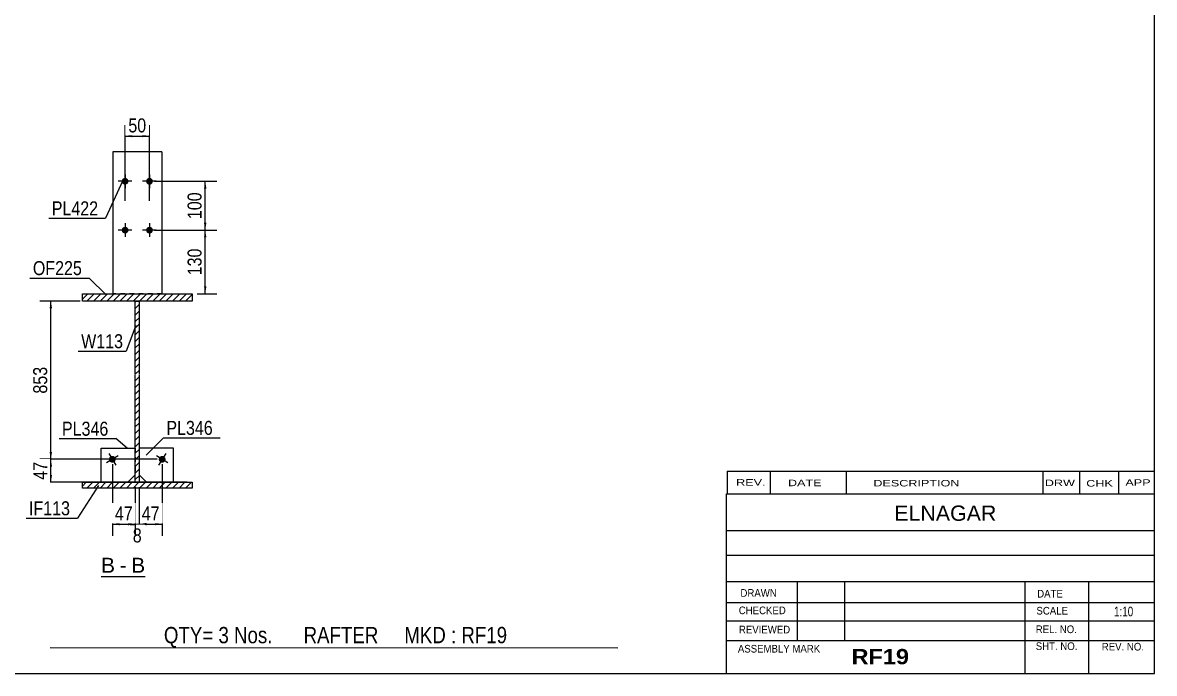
# Model space of a CAD drawing. Header units: millimetres. Extents: x -19 to 384, y -198 to 79.
# Drawn here: x 152.1 to 383.8, y -198 to -64.8 of the extents above; entities that cross this region are included whole.
import ezdxf

# ---------------------------------------------------------------- set-up
doc = ezdxf.new("R2010")
doc.units = ezdxf.units.MM
doc.linetypes.add('DXK_LINE_DOT1', pattern=[1.8814, 0.9407, -0.9407])
doc.styles.add('Arial', font='ARIAL.TTF', dxfattribs={"height": 0.2})
doc.styles.add('Arial Bold', font='ARIALBD.TTF', dxfattribs={"height": 0.2})
doc.styles.add('Arial Narrow', font='ARIALN.TTF', dxfattribs={"height": 0.2})

# ---------------------------------------------------------------- blocks, each defined once
blk = doc.blocks.new('Unknown-623515201-1211')
at = {"color": 5, "linetype": 'Continuous'}
for p, q in [((383.81, -198.01), (383.81, 78.99)), ((-16.19, -198.01), (383.81, -198.01))]:
    blk.add_line(p, q, dxfattribs=at)
blk = doc.blocks.new('Unknown-623515201-16 - 2534')
at = {"color": 7, "linetype": 'Continuous'}
blk.add_line((168.12, -178.16), (177.15, -178.16), dxfattribs=at)
at = {"color": 0, "linetype": 'Continuous'}
blk.add_wipeout([(170.96, -177.41), (170.96, -174.21), (168.12, -174.21), (168.12, -177.41)], dxfattribs=at)
at = {"color": 96, "linetype": 'Continuous', "style": 'Arial'}
blk.add_text('B', height=3.06, dxfattribs=at).set_placement((168.12, -177.41))
at = {"color": 0, "linetype": 'Continuous'}
blk.add_wipeout([(173.34, -177.41), (173.34, -174.21), (171.92, -174.21), (171.92, -177.41)], dxfattribs=at)
blk.add_wipeout([(177.15, -177.41), (177.15, -174.21), (174.3, -174.21), (174.3, -177.41)], dxfattribs=at)
at = {"color": 96, "linetype": 'Continuous', "style": 'Arial'}
for s, p in [('-', (171.92, -177.41)), ('B', (174.3, -177.41))]:
    blk.add_text(s, height=3.06, dxfattribs=at).set_placement(p)
blk = doc.blocks.new('Bolt-623515201-2556 - 2534')
at = {"linetype": 'Continuous'}
blk.add_hatch(color=3, dxfattribs=at).paths.add_polyline_path([(181.22, -154.57, -1), (180.03, -153.83, -1)])
at = {"color": 3, "linetype": 'Continuous'}
for p, q in [((181.82, -154.95), (179.44, -153.46)), ((181.37, -153.02), (179.89, -155.39))]:
    blk.add_line(p, q, dxfattribs=at)
blk = doc.blocks.new('Bolt-623515201-2557 - 2534')
at = {"linetype": 'Continuous'}
blk.add_hatch(color=3, dxfattribs=at).paths.add_polyline_path([(171.02, -153.83, -1), (169.83, -154.57, -1)])
at = {"color": 3, "linetype": 'Continuous'}
for p, q in [((171.62, -153.46), (169.24, -154.95)), ((169.69, -153.02), (171.17, -155.39))]:
    blk.add_line(p, q, dxfattribs=at)
blk = doc.blocks.new('Part-623515201-2576 - 2534')
at = {"linetype": 'Continuous'}
h = blk.add_hatch(dxfattribs=at)
h.set_pattern_fill('', scale=0.3, style=0, pattern_type=0)
h.set_pattern_definition([(45, (175.92825, -158.903), (-0.67352, 0.67352), [])])
h.paths.add_polyline_path([(175.13, -158.9), (175.93, -158.9), (175.93, -121.8), (175.13, -121.8)])
at = {"color": 2, "linetype": 'Continuous'}
for p, q in [((175.13, -136.8), (175.13, -121.8)), ((175.13, -121.8), (175.93, -121.8)), ((175.93, -121.8), (175.93, -136.8)), ((175.13, -158.9), (175.13, -136.9)), ((175.93, -136.9), (175.93, -158.9)), ((175.93, -158.9), (175.13, -158.9))]:
    blk.add_line(p, q, dxfattribs=at)
blk = doc.blocks.new('Bolt-623515201-2568 - 2534')
at = {"linetype": 'Continuous'}
for points in [[(173.73, -97.3, -1), (172.33, -97.3, -1)], [(178.73, -97.3, -1), (177.33, -97.3, -1)], [(173.73, -107.3, -1), (172.33, -107.3, -1)], [(178.73, -107.3, -1), (177.33, -107.3, -1)]]:
    blk.add_hatch(color=3, dxfattribs=at).paths.add_polyline_path(points)
at = {"color": 3, "linetype": 'Continuous'}
for p, q in [((174.43, -97.3), (171.63, -97.3)), ((173.03, -95.9), (173.03, -98.7)), ((179.43, -97.3), (176.63, -97.3)), ((178.03, -95.9), (178.03, -98.7)), ((173.03, -105.9), (173.03, -108.7)), ((178.03, -105.9), (178.03, -108.7)), ((174.43, -107.3), (171.63, -107.3)), ((179.43, -107.3), (176.63, -107.3))]:
    blk.add_line(p, q, dxfattribs=at)
blk = doc.blocks.new('Part-623515201-2606 - 2534')
at = {"color": 2, "linetype": 'Continuous'}
for p, q in [((182.93, -151.9), (175.93, -151.9)), ((182.93, -158.9), (182.93, -151.9)), ((175.93, -157.4), (177.43, -158.9))]:
    blk.add_line(p, q, dxfattribs=at)
at = {"color": 7, "linetype": 'DXK_LINE_DOT1'}
for p, q in [((175.93, -151.9), (175.93, -157.4)), ((182.93, -158.9), (177.43, -158.9))]:
    blk.add_line(p, q, dxfattribs=at)
blk = doc.blocks.new('Part-623515201-2611 - 2534')
at = {"color": 2, "linetype": 'Continuous'}
for p, q in [((168.13, -158.9), (168.13, -151.9)), ((168.13, -151.9), (175.13, -151.9)), ((175.13, -157.4), (173.63, -158.9))]:
    blk.add_line(p, q, dxfattribs=at)
at = {"color": 7, "linetype": 'DXK_LINE_DOT1'}
for p, q in [((175.13, -151.9), (175.13, -157.4)), ((173.63, -158.9), (168.13, -158.9))]:
    blk.add_line(p, q, dxfattribs=at)
blk = doc.blocks.new('Part-623515201-2617 - 2534')
at = {"linetype": 'Continuous'}
h = blk.add_hatch(dxfattribs=at)
h.set_pattern_fill('', scale=0.3, style=0, pattern_type=0)
h.set_pattern_definition([(45, (186.77825, -121.803), (-0.67352, 0.67352), [])])
h.paths.add_polyline_path([(164.28, -121.8), (186.78, -121.8), (186.78, -120.3), (164.28, -120.3)])
at = {"color": 2, "linetype": 'Continuous'}
for p, q in [((164.28, -121.8), (164.28, -120.3)), ((164.28, -120.3), (186.78, -120.3)), ((186.78, -120.3), (186.78, -121.8)), ((186.78, -121.8), (164.28, -121.8))]:
    blk.add_line(p, q, dxfattribs=at)
blk = doc.blocks.new('Part-623515201-2627 - 2534')
at = {"linetype": 'Continuous'}
h = blk.add_hatch(dxfattribs=at)
h.set_pattern_fill('', scale=0.3, style=0, pattern_type=0)
h.set_pattern_definition([(45, (186.77825, -160.103), (-0.67352, 0.67352), [])])
h.paths.add_polyline_path([(164.28, -160.1), (186.78, -160.1), (186.78, -158.9), (164.28, -158.9)])
at = {"color": 2, "linetype": 'Continuous'}
for p, q in [((164.28, -160.1), (164.28, -158.9)), ((164.28, -158.9), (186.78, -158.9)), ((186.78, -158.9), (186.78, -160.1)), ((186.78, -160.1), (164.28, -160.1))]:
    blk.add_line(p, q, dxfattribs=at)
blk = doc.blocks.new('Part-623515201-2639 - 2534')
at = {"color": 2, "linetype": 'Continuous'}
for p, q in [((180.53, -91.3), (170.53, -91.3)), ((170.53, -91.3), (170.53, -120.3)), ((180.53, -91.3), (180.53, -120.3))]:
    blk.add_line(p, q, dxfattribs=at)
at = {"color": 7, "linetype": 'DXK_LINE_DOT1'}
blk.add_line((180.53, -120.3), (170.53, -120.3), dxfattribs=at)
blk = doc.blocks.new('StraightDimension-623515201-7670 - 2534')
at = {"linetype": 'Continuous'}
for points in [[(177.43, -167.71), (175.93, -167.46), (177.43, -167.21)], [(179.13, -167.21), (180.63, -167.46), (179.13, -167.71)]]:
    blk.add_hatch(color=7, dxfattribs=at).paths.add_polyline_path(points)
at = {"color": 7, "linetype": 'Continuous'}
for p, q in [((180.63, -155.2), (180.63, -169.86)), ((175.93, -159.9), (175.93, -169.86)), ((175.93, -167.46), (180.63, -167.46))]:
    blk.add_line(p, q, dxfattribs=at)
at = {"color": 0}
blk.add_wipeout([(180.71, -167.31), (180.71, -163.11), (175.85, -163.11), (175.85, -167.31)], dxfattribs=at)
at = {"color": 3, "style": 'Arial Narrow'}
blk.add_text('47', height=2.863, dxfattribs=at).set_placement((176.45, -166.71))
blk = doc.blocks.new('StraightDimension-623515201-7671 - 2534')
at = {"linetype": 'Continuous'}
for points in [[(173.63, -167.21), (175.13, -167.46), (173.63, -167.71)], [(177.43, -167.71), (175.93, -167.46), (177.43, -167.21)]]:
    blk.add_hatch(color=7, dxfattribs=at).paths.add_polyline_path(points)
at = {"color": 7, "linetype": 'Continuous'}
for p, q in [((175.13, -159.9), (175.13, -169.71)), ((175.93, -159.9), (175.93, -169.71)), ((175.13, -167.46), (175.93, -167.46))]:
    blk.add_line(p, q, dxfattribs=at)
at = {"color": 0}
blk.add_wipeout([(177.04, -171.81), (177.04, -167.61), (174.01, -167.61), (174.01, -171.81)], dxfattribs=at)
at = {"color": 3, "style": 'Arial Narrow'}
blk.add_text('8', height=2.86, dxfattribs=at).set_placement((174.61, -171.21))
blk = doc.blocks.new('StraightDimension-623515201-7672 - 2534')
at = {"linetype": 'Continuous'}
for points in [[(171.93, -167.71), (170.43, -167.46), (171.93, -167.21)], [(173.63, -167.21), (175.13, -167.46), (173.63, -167.71)]]:
    blk.add_hatch(color=7, dxfattribs=at).paths.add_polyline_path(points)
at = {"color": 7, "linetype": 'Continuous'}
for p, q in [((170.43, -155.2), (170.43, -169.86)), ((175.13, -159.9), (175.13, -169.86)), ((170.43, -167.46), (175.13, -167.46))]:
    blk.add_line(p, q, dxfattribs=at)
at = {"color": 0}
blk.add_wipeout([(175.21, -167.31), (175.21, -163.11), (170.35, -163.11), (170.35, -167.31)], dxfattribs=at)
at = {"color": 3, "style": 'Arial Narrow'}
blk.add_text('47', height=2.863, dxfattribs=at).set_placement((170.95, -166.71))
blk = doc.blocks.new('StraightDimension-623515201-7704 - 2534')
at = {"linetype": 'Continuous'}
for points in [[(157.58, -123.3), (157.83, -121.8), (158.08, -123.3)], [(158.08, -152.7), (157.83, -154.2), (157.58, -152.7)]]:
    blk.add_hatch(color=7, dxfattribs=at).paths.add_polyline_path(points)
at = {"color": 7, "linetype": 'Continuous'}
for p, q in [((163.81, -121.8), (155.58, -121.8)), ((157.83, -154.2), (157.83, -121.8)), ((179.63, -154.2), (155.58, -154.2))]:
    blk.add_line(p, q, dxfattribs=at)
at = {"color": 0}
blk.add_wipeout([(157.68, -134.66), (153.48, -134.66), (153.48, -141.35), (157.68, -141.35)], dxfattribs=at)
at = {"color": 3, "style": 'Arial Narrow'}
blk.add_text('853', height=2.863, rotation=90.0002, dxfattribs=at).set_placement((157.08, -140.75))
blk = doc.blocks.new('StraightDimension-623515201-7705 - 2534')
at = {"linetype": 'Continuous'}
for points in [[(157.58, -155.7), (157.83, -154.2), (158.08, -155.7)], [(158.08, -157.4), (157.83, -158.9), (157.58, -157.4)]]:
    blk.add_hatch(color=7, dxfattribs=at).paths.add_polyline_path(points)
at = {"color": 7, "linetype": 'Continuous'}
for p, q in [((179.63, -154.2), (155.58, -154.2)), ((157.83, -158.9), (157.83, -154.2)), ((185.78, -158.9), (155.58, -158.9))]:
    blk.add_line(p, q, dxfattribs=at)
at = {"color": 0}
blk.add_wipeout([(157.68, -154.12), (153.48, -154.12), (153.48, -158.98), (157.68, -158.98)], dxfattribs=at)
at = {"color": 3, "style": 'Arial Narrow'}
blk.add_text('47', height=2.863, rotation=90.0002, dxfattribs=at).set_placement((157.08, -158.38))
blk = doc.blocks.new('StraightDimension-623515201-7757 - 2534')
at = {"linetype": 'Continuous'}
for points in [[(174.53, -88.29), (173.03, -88.04), (174.53, -87.79)], [(176.53, -87.79), (178.03, -88.04), (176.53, -88.29)]]:
    blk.add_hatch(color=7, dxfattribs=at).paths.add_polyline_path(points)
at = {"color": 7, "linetype": 'Continuous'}
for p, q in [((173.03, -101.3), (173.03, -85.79)), ((173.03, -88.04), (178.03, -88.04)), ((178.03, -101.3), (178.03, -85.79))]:
    blk.add_line(p, q, dxfattribs=at)
at = {"color": 0}
blk.add_wipeout([(177.96, -87.89), (177.96, -83.69), (173.1, -83.69), (173.1, -87.89)], dxfattribs=at)
at = {"color": 3, "style": 'Arial Narrow'}
blk.add_text('50', height=2.863, dxfattribs=at).set_placement((173.7, -87.29))
blk = doc.blocks.new('StraightDimension-623515201-8912 - 2534')
at = {"linetype": 'Continuous'}
for points in [[(189.19, -98.8), (189.44, -97.3), (189.69, -98.8)], [(189.69, -105.8), (189.44, -107.3), (189.19, -105.8)]]:
    blk.add_hatch(color=7, dxfattribs=at).paths.add_polyline_path(points)
at = {"color": 7, "linetype": 'Continuous'}
for p, q in [((179.03, -97.3), (191.84, -97.3)), ((189.44, -107.3), (189.44, -97.3)), ((179.03, -107.3), (191.84, -107.3))]:
    blk.add_line(p, q, dxfattribs=at)
at = {"color": 0}
blk.add_wipeout([(189.29, -98.96), (185.09, -98.96), (185.09, -105.64), (189.29, -105.64)], dxfattribs=at)
at = {"color": 3, "style": 'Arial Narrow'}
blk.add_text('100', height=2.863, rotation=90.0002, dxfattribs=at).set_placement((188.69, -105.04))
blk = doc.blocks.new('StraightDimension-623515201-8913 - 2534')
at = {"linetype": 'Continuous'}
for points in [[(189.19, -108.8), (189.44, -107.3), (189.69, -108.8)], [(189.69, -118.8), (189.44, -120.3), (189.19, -118.8)]]:
    blk.add_hatch(color=7, dxfattribs=at).paths.add_polyline_path(points)
at = {"color": 7, "linetype": 'Continuous'}
for p, q in [((179.03, -107.3), (191.84, -107.3)), ((189.44, -120.3), (189.44, -107.3)), ((187.78, -120.3), (191.84, -120.3))]:
    blk.add_line(p, q, dxfattribs=at)
at = {"color": 0}
blk.add_wipeout([(189.29, -110.46), (185.09, -110.46), (185.09, -117.14), (189.29, -117.14)], dxfattribs=at)
at = {"color": 3, "style": 'Arial Narrow'}
blk.add_text('130', height=2.863, rotation=90.0002, dxfattribs=at).set_placement((188.69, -116.54))
blk = doc.blocks.new('CBS_REVISION-623515201-9122')
at = {"color": 7, "linetype": 'Continuous'}
for p, q in [((296.3, -156.63), (383.8, -156.63)), ((296.3, -156.63), (296.3, -161.26)), ((305.1, -156.63), (305.1, -161.26)), ((320.69, -156.63), (320.69, -161.19)), ((360.95, -156.63), (360.95, -161.26)), ((368.49, -156.63), (368.49, -161.26)), ((376.44, -156.63), (376.44, -161.26)), ((296.3, -161.26), (383.8, -161.26))]:
    blk.add_line(p, q, dxfattribs=at)
at = {"color": 7, "style": 'Arial Narrow', "width": 1.7}
for s, height, p in [('REV.', 1.326, (298.16, -159.58)), ('DATE', 1.326, (308.78, -159.7)), ('DESCRIPTION', 1.3257, (326.26, -159.75)), ('DRW', 1.326, (361.38, -159.69)), ('CHK', 1.326, (369.86, -159.78)), ('APP', 1.326, (377.87, -159.62))]:
    blk.add_text(s, height=height, dxfattribs=at).set_placement(p)
blk = doc.blocks.new('CBS_CALLOFF-623515201-9120')
at = {"color": 7, "linetype": 'Continuous'}
blk.add_line((157.69, -192.74), (273.92, -192.76), dxfattribs=at)
at = {"color": 3, "linetype": 'Continuous', "style": 'Arial Narrow'}
blk.add_text('QTY= 3 Nos.      RAFTER     MKD : RF19', height=3.3405, dxfattribs=at).set_placement((180.98, -191.85))
blk = doc.blocks.new('CBS_NAME_BLOG-623515201-9121')
at = {"color": 7, "linetype": 'Continuous'}
for p, q in [((296.22, -197.97), (296.21, -161.26)), ((296.22, -161.26), (383.73, -161.26)), ((296.22, -168.79), (383.73, -168.79)), ((296.29, -173.85), (383.81, -173.85)), ((296.22, -179.22), (383.73, -179.22)), ((310.74, -191.32), (310.74, -179.23)), ((320.42, -191.3), (320.42, -179.23)), ((357.34, -197.97), (357.34, -179.23)), ((370.39, -197.97), (370.39, -179.22)), ((296.22, -183.52), (383.81, -183.5)), ((296.22, -187.27), (383.73, -187.27)), ((296.22, -191.31), (383.73, -191.31)), ((296.21, -198.01), (383.81, -198.01))]:
    blk.add_line(p, q, dxfattribs=at)
at = {"color": 3, "linetype": 'Continuous', "style": 'Arial'}
blk.add_text('ELNAGAR', height=3.133, dxfattribs=at).set_placement((330.54, -166.79))
at = {"color": 3, "linetype": 'Continuous'}
for s, height, style, width, p in [('DRAWN', 1.566, 'Arial', 0.9, (299.05, -182.33)), ('DATE', 1.566, 'Arial', 0.9, (359.81, -182.49)), ('CHECKED', 1.566, 'Arial', 0.9, (298.7, -185.9)), ('SCALE', 1.566, 'Arial', 0.9, (359.66, -185.97)), ('1:10', 1.957, 'Arial Narrow', 0.9, (375.55, -186.32)), ('REVIEWED', 1.566, 'Arial', 0.9, (298.73, -189.82)), ('REL. NO.', 1.566, 'Arial', 0.9, (359.52, -189.77)), ('ASSEMBLY MARK', 1.5663, 'Arial', 0.9, (298.52, -193.75)), ('SHT. NO.', 1.566, 'Arial', 0.9, (359.52, -193.23)), ('REV. NO.', 1.566, 'Arial', 0.9, (373.04, -193.33)), ('RF19', 3.131, 'Arial Bold', 1.1, (321.8, -196.15))]:
    blk.add_text(s, height=height, dxfattribs=dict(at, style=style, width=width)).set_placement(p)
blk = doc.blocks.new('Mark-623515201-2602 - 2534')
at = {"color": 0}
blk.add_wipeout([(191, -149.2), (191, -146.2), (181.49, -146.2), (181.49, -149.2)], dxfattribs=at)
blk.add_wipeout([(191, -149.2), (191, -146.2), (181.49, -146.2), (181.49, -149.2)], dxfattribs=at)
at = {"color": 7, "linetype": 'Continuous'}
for p, q in [((177.36, -153.33), (180.89, -149.8)), ((180.89, -149.8), (192.5, -149.8))]:
    blk.add_line(p, q, dxfattribs=at)
at = {"color": 3, "style": 'Arial Narrow'}
blk.add_text('PL346', height=2.863, dxfattribs=at).set_placement((181.49, -149.2))
blk = doc.blocks.new('Mark-623515201-2572 - 2534')
at = {"color": 0}
blk.add_wipeout([(172.63, -131.46), (172.63, -128.46), (164.04, -128.46), (164.04, -131.46)], dxfattribs=at)
blk.add_wipeout([(172.63, -131.46), (172.63, -128.46), (164.04, -128.46), (164.04, -131.46)], dxfattribs=at)
at = {"color": 7, "linetype": 'Continuous'}
for p in [(175.22, -126.83), (163.44, -132.06)]:
    blk.add_line(p, (173.23, -132.06), dxfattribs=at)
at = {"color": 3, "style": 'Arial Narrow'}
blk.add_text('W113', height=2.863, dxfattribs=at).set_placement((164.04, -131.46))
blk = doc.blocks.new('Mark-623515201-2607 - 2534')
at = {"color": 7, "linetype": 'Continuous'}
blk.add_line((173.44, -151.9), (171.11, -149.97), dxfattribs=at)
at = {"color": 0}
blk.add_wipeout([(169.61, -149.37), (169.61, -146.37), (160.11, -146.37), (160.11, -149.37)], dxfattribs=at)
blk.add_wipeout([(169.61, -149.37), (169.61, -146.37), (160.11, -146.37), (160.11, -149.37)], dxfattribs=at)
at = {"color": 7, "linetype": 'Continuous'}
blk.add_line((159.51, -149.97), (171.11, -149.97), dxfattribs=at)
at = {"color": 3, "style": 'Arial Narrow'}
blk.add_text('PL346', height=2.863, dxfattribs=at).set_placement((160.11, -149.37))
blk = doc.blocks.new('Mark-623515201-2613 - 2534')
at = {"color": 7, "linetype": 'Continuous'}
blk.add_line((169.23, -120.63), (165.7, -117.1), dxfattribs=at)
at = {"color": 0}
blk.add_wipeout([(164.2, -116.5), (164.2, -113.5), (154.15, -113.5), (154.15, -116.5)], dxfattribs=at)
blk.add_wipeout([(164.2, -116.5), (164.2, -113.5), (154.15, -113.5), (154.15, -116.5)], dxfattribs=at)
at = {"color": 7, "linetype": 'Continuous'}
blk.add_line((153.55, -117.1), (165.7, -117.1), dxfattribs=at)
at = {"color": 3, "style": 'Arial Narrow'}
blk.add_text('OF225', height=2.863, dxfattribs=at).set_placement((154.15, -116.5))
blk = doc.blocks.new('Mark-623515201-2623 - 2534')
at = {"color": 7, "linetype": 'Continuous'}
blk.add_line((167.6, -159.56), (163.27, -166.26), dxfattribs=at)
at = {"color": 0}
blk.add_wipeout([(161.77, -165.66), (161.77, -162.66), (153.36, -162.66), (153.36, -165.66)], dxfattribs=at)
blk.add_wipeout([(161.77, -165.66), (161.77, -162.66), (153.36, -162.66), (153.36, -165.66)], dxfattribs=at)
at = {"color": 7, "linetype": 'Continuous'}
blk.add_line((152.76, -166.26), (163.27, -166.26), dxfattribs=at)
at = {"color": 3, "style": 'Arial Narrow'}
blk.add_text('IF113', height=2.863, dxfattribs=at).set_placement((153.36, -165.66))
blk = doc.blocks.new('Mark-623515201-2635 - 2534')
at = {"color": 7, "linetype": 'Continuous'}
blk.add_line((172.56, -97.14), (169.02, -104.87), dxfattribs=at)
at = {"color": 0}
blk.add_wipeout([(167.52, -104.27), (167.52, -101.27), (158.02, -101.27), (158.02, -104.27)], dxfattribs=at)
blk.add_wipeout([(167.52, -104.27), (167.52, -101.27), (158.02, -101.27), (158.02, -104.27)], dxfattribs=at)
at = {"color": 7, "linetype": 'Continuous'}
blk.add_line((157.42, -104.87), (169.02, -104.87), dxfattribs=at)
at = {"color": 3, "style": 'Arial Narrow'}
blk.add_text('PL422', height=2.863, dxfattribs=at).set_placement((158.02, -104.27))

msp = doc.modelspace()

# ---------------------------------------------------------------- block references
for name in ['Unknown-623515201-1211', 'Part-623515201-2639 - 2534', 'Bolt-623515201-2568 - 2534', 'Part-623515201-2617 - 2534', 'Part-623515201-2576 - 2534', 'Part-623515201-2611 - 2534', 'Part-623515201-2606 - 2534', 'Bolt-623515201-2557 - 2534', 'Bolt-623515201-2556 - 2534', 'CBS_REVISION-623515201-9122', 'Part-623515201-2627 - 2534', 'CBS_NAME_BLOG-623515201-9121', 'CBS_CALLOFF-623515201-9120']:
    msp.add_blockref(name, (0, 0))

# ---------------------------------------------------------------- next in the draw order: block references
for name in ['StraightDimension-623515201-7757 - 2534', 'Mark-623515201-2613 - 2534', 'StraightDimension-623515201-7670 - 2534', 'Unknown-623515201-16 - 2534']:
    msp.add_blockref(name, (0, 0))

# ---------------------------------------------------------------- next in the draw order: block references
for name in ['Mark-623515201-2635 - 2534', 'StraightDimension-623515201-8912 - 2534', 'StraightDimension-623515201-7671 - 2534']:
    msp.add_blockref(name, (0, 0))

# ---------------------------------------------------------------- next in the draw order: block references
for name in ['StraightDimension-623515201-8913 - 2534', 'StraightDimension-623515201-7672 - 2534']:
    msp.add_blockref(name, (0, 0))

# ---------------------------------------------------------------- next in the draw order: block references
msp.add_blockref('StraightDimension-623515201-7704 - 2534', (0, 0))

# ---------------------------------------------------------------- next in the draw order: block references
for name in ['Mark-623515201-2572 - 2534', 'Mark-623515201-2607 - 2534', 'StraightDimension-623515201-7705 - 2534']:
    msp.add_blockref(name, (0, 0))

# ---------------------------------------------------------------- next in the draw order: block references
for name in ['Mark-623515201-2602 - 2534', 'Mark-623515201-2623 - 2534']:
    msp.add_blockref(name, (0, 0))

doc.saveas('drawing.dxf')
